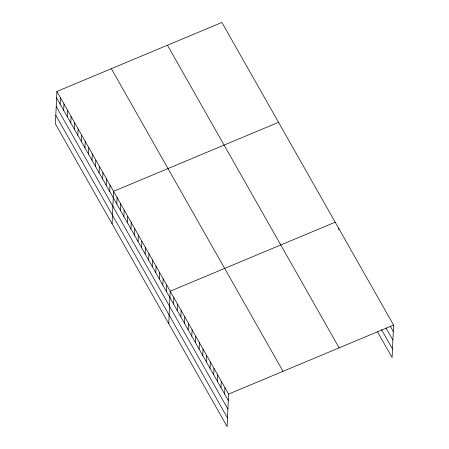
<?xml version="1.0" encoding="UTF-8"?>
<svg xmlns="http://www.w3.org/2000/svg" width="449" height="449" viewBox="0 0 449 449"><rect width="100%" height="100%" fill="white"/><g stroke="black" fill="none" stroke-linecap="round" stroke-linejoin="round"><path stroke-width="0.67" d="M56.9 91.461L55.423 123.918L227.11 426.55L228.586 394.093L56.9 91.461L221.89 22.45L393.577 325.082L392.1 357.539L377.508 331.817M60.149 104.134L60.441 97.702M63.685 110.375L63.977 103.944M67.227 116.617L67.518 110.185M70.768 122.858L71.06 116.426M74.309 129.099L74.601 122.667M77.851 135.34L78.143 128.908M81.392 141.581L81.684 135.149M84.934 147.822L85.226 141.396M88.475 154.069L88.767 147.637M92.017 160.31L92.309 153.878M95.558 166.551L95.85 160.119M99.1 172.792L99.392 166.36M102.641 179.033L102.933 172.601M106.183 185.274L106.475 178.842M109.719 191.515L110.011 185.083M112.082 223.787L113.552 191.33L278.543 122.319M116.802 204.003L117.094 197.571M120.343 210.244L120.635 203.812M123.885 216.485L124.177 210.053M127.426 222.726L127.718 216.295M130.968 228.968L131.26 222.536M134.509 235.209L134.801 228.777M138.051 241.45L138.343 235.018M141.592 247.691L141.884 241.265M145.134 253.932L145.425 247.506M148.675 260.179L148.967 253.747M152.217 266.42L152.508 259.988M155.758 272.661L156.05 266.229M159.294 278.902L159.586 272.47M162.835 285.143L163.127 278.711M166.377 291.384L166.669 284.952M168.74 323.656L170.21 291.193L335.201 222.188M173.567 304.057L173.858 297.625M177.215 310.489L177.507 304.057M180.863 316.921L181.155 310.489M184.511 323.353L184.803 316.921M188.159 329.779L188.451 323.353M191.807 336.211L192.105 329.779M195.461 342.643L195.753 336.211M199.109 349.075L199.401 342.643M202.757 355.507L203.049 349.075M206.405 361.939L206.697 355.507M210.053 368.365L210.345 361.939M213.702 374.797L213.993 368.365M217.35 381.229L217.642 374.797M220.998 387.661L221.29 381.229M224.646 394.093L224.938 387.661M338.793 229.905L338.849 228.62M228.586 394.093L393.577 325.082M390.299 326.249L393.285 331.514M385.927 327.826L392.892 340.101M381.549 329.661L392.493 348.952M167.443 45.226L339.13 347.857M111.346 68.686L283.033 371.317M56.608 97.888L228.294 400.519M56.215 106.48L227.901 409.112M55.811 115.331L227.503 417.963"/></g></svg>
